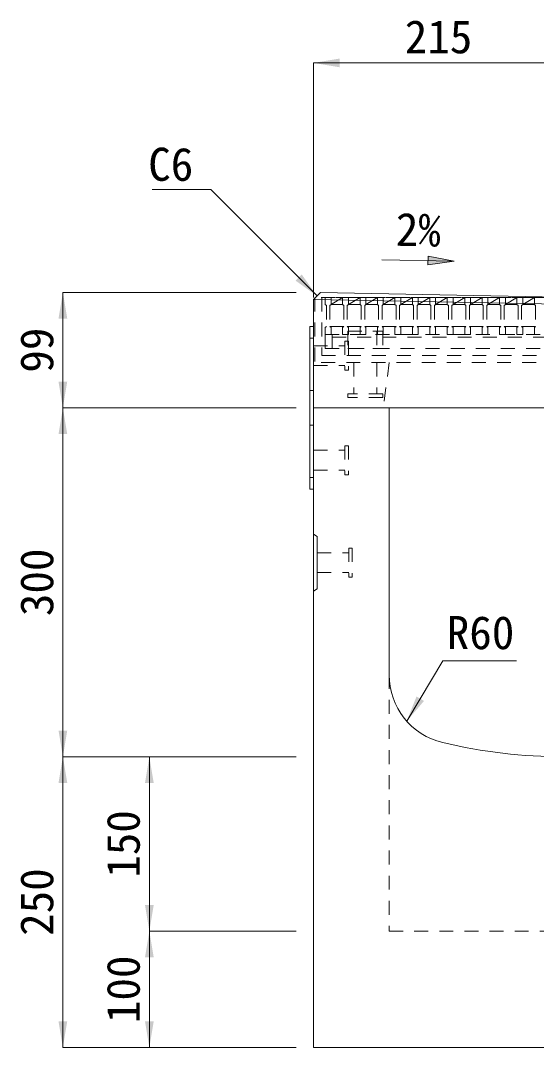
# Model space of a CAD drawing. Units: millimetres at full size, sheet at 1:40. Extents: x 69750 to 116230, y -28801 to 513.
# Drawn here: x 72630 to 73074, y -20137 to -19254 of the extents above; entities that cross this region are included whole.
import ezdxf
from ezdxf.enums import TextEntityAlignment as Align

# ---------------------------------------------------------------- set-up
doc = ezdxf.new("R2010")
doc.units = ezdxf.units.MM
doc.header["$LTSCALE"] = 40
doc.linetypes.add('USER1', pattern=[0.54, 0.3, -0.24])
for name, color, linetype, lineweight in [('インサート', 92, 'USER1', 5), ('グレーチング', 7, 'USER1', 5), ('ジョイントプレート', 7, 'USER1', 9), ('受枠', 3, 'USER1', 9), ('寸法線', 7, 'Continuous', 9), ('引出線', 4, 'Continuous', 9), ('本体', 7, 'Continuous', 20)]:
    doc.layers.add(name, color=color, linetype=linetype, lineweight=lineweight)
doc.styles.add('ＭＳ ゴシック', font='')
doc.styles.get('ＭＳ ゴシック').set_extended_font_data('MS Gothic')

# ---------------------------------------------------------------- blocks, each defined once
blk = doc.blocks.new('filled_arrow')
at = {"color": 0, "linetype": 'Continuous', "lineweight": -2}
blk.add_solid([(7.5, 1.25), (0, 0), (7.5, -1.25)], dxfattribs=at)

msp = doc.modelspace()

# ---------------------------------------------------------------- hatches: boundary and pattern name
at = {"layer": '引出線'}
msp.add_hatch(color=256, dxfattribs=at).paths.add_polyline_path([(72980.39, -19456.45), (72980.24, -19463.94), (73002.81, -19460.65)])

# ---------------------------------------------------------------- linework, layer by layer
at = {"layer": 'インサート'}
for p, q in [((72911.4, -19520.85), (72911.4, -19535.85)), ((72911.4, -19520.85), (72941.4, -19520.85)), ((72936.4, -19520.85), (72936.4, -19535.85)), ((72941.4, -19520.85), (72941.4, -19535.85)), ((72881.91, -19533.35), (72908.91, -19533.35)), ((72908.91, -19529.36), (72908.91, -19554.35)), ((72908.91, -19529.36), (72911.91, -19529.36)), ((72911.91, -19529.36), (72911.91, -19554.35)), ((72911.4, -19535.85), (72941.4, -19535.85)), ((72881.91, -19550.36), (72908.91, -19550.36)), ((72916.4, -19547.85), (72916.4, -19574.85)), ((72936.4, -19547.85), (72936.4, -19574.85)), ((72908.91, -19554.35), (72911.91, -19554.35)), ((72941.4, -19574.85), (72911.4, -19574.85)), ((72911.4, -19577.85), (72911.4, -19574.85)), ((72941.4, -19577.85), (72911.4, -19577.85)), ((72941.4, -19577.85), (72941.4, -19574.85)), ((72908.9, -19619.35), (72908.9, -19644.35)), ((72908.9, -19619.35), (72911.91, -19619.35)), ((72911.91, -19619.35), (72911.91, -19644.35)), ((72881.9, -19623.35), (72908.9, -19623.35)), ((72881.9, -19640.35), (72908.9, -19640.35)), ((72908.9, -19644.35), (72911.91, -19644.35)), ((72912.1, -19707.36), (72912.1, -19732.36)), ((72912.1, -19707.36), (72915.11, -19707.36)), ((72915.11, -19707.36), (72915.11, -19732.36)), ((72885.1, -19711.36), (72885.1, -19728.36)), ((72885.1, -19711.36), (72912.1, -19711.36)), ((72885.1, -19728.36), (72912.1, -19728.36)), ((72912.1, -19732.36), (72915.11, -19732.36))]:
    msp.add_line(p, q, dxfattribs=at)
at = {"layer": 'グレーチング'}
for p, q in [((73301.9, -19491.85), (72891.9, -19491.85)), ((72891.9, -19491.85), (72891.9, -19497.85)), ((72891.9, -19491.85), (72896.9, -19491.85)), ((72891.9, -19497.85), (72892.9, -19498.85)), ((72896.9, -19497.85), (72895.9, -19498.85)), ((72896.9, -19491.85), (72896.9, -19497.85)), ((72896.9, -19497.85), (72906.9, -19491.85)), ((72896.9, -19497.85), (72906.9, -19497.85)), ((72906.9, -19491.85), (72906.9, -19497.85)), ((72906.9, -19491.85), (72911.9, -19491.85)), ((72906.9, -19497.85), (72907.9, -19498.85)), ((72911.9, -19497.85), (72910.9, -19498.85)), ((72911.9, -19491.85), (72911.9, -19497.85)), ((72911.9, -19497.85), (72921.9, -19491.85)), ((72911.9, -19497.85), (72921.9, -19497.85)), ((72921.9, -19491.85), (72921.9, -19497.85)), ((72921.9, -19491.85), (72926.9, -19491.85)), ((72921.9, -19497.85), (72922.9, -19498.85)), ((72926.9, -19497.85), (72925.9, -19498.85)), ((72926.9, -19491.85), (72926.9, -19497.85)), ((72926.9, -19497.85), (72936.9, -19491.85)), ((72926.9, -19497.85), (72936.9, -19497.85)), ((72936.9, -19491.85), (72936.9, -19497.85)), ((72936.9, -19491.85), (72941.9, -19491.85)), ((72936.9, -19497.85), (72937.9, -19498.85)), ((72941.9, -19497.85), (72940.9, -19498.85)), ((72941.9, -19491.85), (72941.9, -19497.85)), ((72941.9, -19497.85), (72951.9, -19491.85)), ((72941.9, -19497.85), (72951.9, -19497.85)), ((72951.9, -19491.85), (72951.9, -19497.85)), ((72951.9, -19491.85), (72956.9, -19491.85)), ((72951.9, -19497.85), (72952.9, -19498.85)), ((72956.9, -19497.85), (72955.9, -19498.85)), ((72956.9, -19491.85), (72956.9, -19497.85)), ((72956.9, -19497.85), (72966.9, -19491.85)), ((72956.9, -19497.85), (72966.9, -19497.85)), ((72966.9, -19491.85), (72971.9, -19491.85)), ((72966.9, -19491.85), (72966.9, -19497.85)), ((72966.9, -19497.85), (72967.9, -19498.85)), ((72971.9, -19497.85), (72970.9, -19498.85)), ((72971.9, -19491.85), (72971.9, -19497.85)), ((72971.9, -19497.85), (72981.9, -19491.85)), ((72971.9, -19497.85), (72981.9, -19497.85)), ((72981.9, -19491.85), (72981.9, -19497.85)), ((72981.9, -19491.85), (72986.9, -19491.85)), ((72981.9, -19497.85), (72982.9, -19498.85)), ((72986.9, -19497.85), (72985.9, -19498.85)), ((72986.9, -19491.85), (72986.9, -19497.85)), ((72986.9, -19497.85), (72996.9, -19491.85)), ((72986.9, -19497.85), (72996.9, -19497.85)), ((72996.9, -19491.85), (73001.9, -19491.85)), ((72996.9, -19491.85), (72996.9, -19497.85)), ((72996.9, -19497.85), (72997.9, -19498.85)), ((73001.9, -19497.85), (73000.9, -19498.85)), ((73001.9, -19491.85), (73001.9, -19497.85)), ((73001.9, -19497.85), (73011.9, -19491.85)), ((73001.9, -19497.85), (73011.9, -19497.85)), ((73011.9, -19491.85), (73016.9, -19491.85)), ((73011.9, -19491.85), (73011.9, -19497.85)), ((73011.9, -19497.85), (73012.9, -19498.85)), ((73016.9, -19497.85), (73015.9, -19498.85)), ((73016.9, -19491.85), (73016.9, -19497.85)), ((73016.9, -19497.85), (73026.9, -19491.85)), ((73016.9, -19497.85), (73026.9, -19497.85)), ((73026.9, -19491.85), (73031.9, -19491.85)), ((73026.9, -19491.85), (73026.9, -19497.85)), ((73026.9, -19497.85), (73027.9, -19498.85)), ((73031.9, -19497.85), (73030.9, -19498.85)), ((73031.9, -19491.85), (73031.9, -19497.85)), ((73031.9, -19497.85), (73041.9, -19491.85)), ((73031.9, -19497.85), (73041.9, -19497.85)), ((73041.9, -19491.85), (73046.9, -19491.85)), ((73041.9, -19491.85), (73041.9, -19497.85)), ((73041.9, -19497.85), (73042.9, -19498.85)), ((73046.9, -19497.85), (73045.9, -19498.85)), ((73046.9, -19491.85), (73046.9, -19497.85)), ((73046.9, -19497.85), (73056.9, -19491.85)), ((73046.9, -19497.85), (73056.9, -19497.85)), ((73056.9, -19491.85), (73061.9, -19491.85)), ((73056.9, -19491.85), (73056.9, -19497.85)), ((73056.9, -19497.85), (73057.9, -19498.85)), ((73061.9, -19497.85), (73060.9, -19498.85)), ((73061.9, -19491.85), (73061.9, -19497.85)), ((73061.9, -19497.85), (73071.9, -19491.85)), ((73061.9, -19497.85), (73071.9, -19497.85)), ((73071.9, -19491.85), (73076.9, -19491.85)), ((73071.9, -19491.85), (73071.9, -19497.85)), ((73071.9, -19497.85), (73072.9, -19498.85)), ((72892.9, -19498.85), (72892.9, -19516.85)), ((72895.9, -19498.85), (72895.9, -19516.85)), ((72907.9, -19498.85), (72907.9, -19516.85)), ((72910.9, -19498.85), (72910.9, -19516.85)), ((72922.9, -19498.85), (72922.9, -19516.85)), ((72925.9, -19498.85), (72925.9, -19516.85)), ((72937.9, -19498.85), (72937.9, -19516.85)), ((72940.9, -19498.85), (72940.9, -19516.85)), ((72952.9, -19498.85), (72952.9, -19516.85)), ((72955.9, -19498.85), (72955.9, -19516.85)), ((72967.9, -19498.85), (72967.9, -19516.85)), ((72970.9, -19498.85), (72970.9, -19516.85)), ((72982.9, -19498.85), (72982.9, -19516.85)), ((72985.9, -19498.85), (72985.9, -19516.85)), ((72997.9, -19498.85), (72997.9, -19516.85)), ((73000.9, -19498.85), (73000.9, -19516.85)), ((73012.9, -19498.85), (73012.9, -19516.85)), ((73015.9, -19498.85), (73015.9, -19516.85)), ((73027.9, -19498.85), (73027.9, -19516.85)), ((73030.9, -19498.85), (73030.9, -19516.85)), ((73042.9, -19498.85), (73042.9, -19516.85)), ((73045.9, -19498.85), (73045.9, -19516.85)), ((73057.9, -19498.85), (73057.9, -19516.85)), ((73060.9, -19498.85), (73060.9, -19516.85)), ((73072.9, -19498.85), (73072.9, -19516.85)), ((72891.9, -19517.85), (72892.9, -19516.85)), ((72891.9, -19523.85), (72891.9, -19517.85)), ((72891.9, -19523.85), (72896.9, -19523.85)), ((72891.9, -19523.85), (72896.9, -19523.85)), ((72896.9, -19523.85), (72892.9, -19523.85)), ((72896.9, -19517.85), (72895.9, -19516.85)), ((72895.9, -19516.85), (72907.9, -19516.85)), ((72896.9, -19523.85), (72896.9, -19517.85)), ((72906.9, -19517.85), (72907.9, -19516.85)), ((72906.9, -19523.85), (72906.9, -19517.85)), ((72906.9, -19523.85), (72911.9, -19523.85)), ((72910.9, -19516.85), (72922.9, -19516.85)), ((72911.9, -19517.85), (72910.9, -19516.85)), ((72911.9, -19523.85), (72911.9, -19517.85)), ((72921.9, -19517.85), (72922.9, -19516.85)), ((72921.9, -19523.85), (72921.9, -19517.85)), ((72921.9, -19523.85), (72926.9, -19523.85)), ((72925.9, -19516.85), (72937.9, -19516.85)), ((72926.9, -19517.85), (72925.9, -19516.85)), ((72926.9, -19523.85), (72926.9, -19517.85)), ((72936.9, -19517.85), (72937.9, -19516.85)), ((72936.9, -19523.85), (72936.9, -19517.85)), ((72936.9, -19523.85), (72941.9, -19523.85)), ((72940.9, -19516.85), (72952.9, -19516.85)), ((72941.9, -19517.85), (72940.9, -19516.85)), ((72941.9, -19523.85), (72941.9, -19517.85)), ((72951.9, -19517.85), (72952.9, -19516.85)), ((72951.9, -19523.85), (72951.9, -19517.85)), ((72951.9, -19523.85), (72956.9, -19523.85)), ((72955.9, -19516.85), (72967.9, -19516.85)), ((72956.9, -19517.85), (72955.9, -19516.85)), ((72956.9, -19523.85), (72956.9, -19517.85)), ((72966.9, -19517.85), (72967.9, -19516.85)), ((72966.9, -19523.85), (72966.9, -19517.85)), ((72966.9, -19523.85), (72971.9, -19523.85)), ((72971.9, -19517.85), (72970.9, -19516.85)), ((72970.9, -19516.85), (72982.9, -19516.85)), ((72971.9, -19523.85), (72971.9, -19517.85)), ((72981.9, -19517.85), (72982.9, -19516.85)), ((72981.9, -19523.85), (72981.9, -19517.85)), ((72981.9, -19523.85), (72986.9, -19523.85)), ((72986.9, -19517.85), (72985.9, -19516.85)), ((72985.9, -19516.85), (72997.9, -19516.85)), ((72986.9, -19523.85), (72986.9, -19517.85)), ((72996.9, -19517.85), (72997.9, -19516.85)), ((72996.9, -19523.85), (72996.9, -19517.85)), ((72996.9, -19523.85), (73001.9, -19523.85)), ((73001.9, -19517.85), (73000.9, -19516.85)), ((73000.9, -19516.85), (73012.9, -19516.85)), ((73001.9, -19523.85), (73001.9, -19517.85)), ((73011.9, -19517.85), (73012.9, -19516.85)), ((73011.9, -19523.85), (73011.9, -19517.85)), ((73011.9, -19523.85), (73016.9, -19523.85)), ((73016.9, -19517.85), (73015.9, -19516.85)), ((73015.9, -19516.85), (73027.9, -19516.85)), ((73016.9, -19523.85), (73016.9, -19517.85)), ((73026.9, -19517.85), (73027.9, -19516.85)), ((73026.9, -19523.85), (73026.9, -19517.85)), ((73026.9, -19523.85), (73031.9, -19523.85)), ((73031.9, -19517.85), (73030.9, -19516.85)), ((73030.9, -19516.85), (73042.9, -19516.85)), ((73031.9, -19523.85), (73031.9, -19517.85)), ((73041.9, -19517.85), (73042.9, -19516.85)), ((73041.9, -19523.85), (73041.9, -19517.85)), ((73041.9, -19523.85), (73046.9, -19523.85)), ((73046.9, -19517.85), (73045.9, -19516.85)), ((73045.9, -19516.85), (73057.9, -19516.85)), ((73046.9, -19523.85), (73046.9, -19517.85)), ((73056.9, -19517.85), (73057.9, -19516.85)), ((73056.9, -19523.85), (73056.9, -19517.85)), ((73056.9, -19523.85), (73061.9, -19523.85)), ((73061.9, -19517.85), (73060.9, -19516.85)), ((73060.9, -19516.85), (73072.9, -19516.85)), ((73061.9, -19523.85), (73061.9, -19517.85)), ((73071.9, -19517.85), (73072.9, -19516.85)), ((73071.9, -19523.85), (73071.9, -19517.85)), ((73071.9, -19523.85), (73076.9, -19523.85))]:
    msp.add_line(p, q, dxfattribs=at)
at = {"layer": 'ジョイントプレート'}
msp.add_line((72881.9, -19526.85), (72878.7, -19526.85), dxfattribs=at)
at = {"layer": 'ジョイントプレート', "lineweight": 5}
for p, q in [((72881.9, -19571.85), (72878.7, -19571.85)), ((72881.9, -19601.85), (72878.7, -19601.85)), ((72881.9, -19646.85), (72878.7, -19646.85))]:
    msp.add_line(p, q, dxfattribs=at)
at = {"layer": 'ジョイントプレート', "linetype": 'Continuous', "lineweight": 5}
msp.add_lwpolyline([(72878.7, -19656.85), (72878.7, -19516.85), (72881.9, -19516.85), (72881.9, -19656.85)], close=True, dxfattribs=at)
at = {"layer": '受枠'}
for p, q in [((73310.9, -19491.85), (72882.9, -19491.85)), ((72882.9, -19491.85), (72882.9, -19547.85)), ((72888.9, -19491.85), (72888.9, -19541.85)), ((72888.9, -19541.85), (73304.9, -19541.85)), ((73310.9, -19547.85), (72882.9, -19547.85))]:
    msp.add_line(p, q, dxfattribs=at)
at = {"layer": '受枠', "lineweight": 5}
for p, q in [((72891.9, -19523.85), (73301.9, -19523.85)), ((72891.9, -19523.85), (72891.9, -19541.85)), ((72897.9, -19523.85), (72897.9, -19535.85)), ((72897.9, -19526.15), (73295.9, -19526.15)), ((72891.9, -19535.85), (73301.9, -19535.85))]:
    msp.add_line(p, q, dxfattribs=at)
at = {"layer": '寸法線'}
for p, q in [((72881.9, -19290.18), (73096.9, -19290.18)), ((72881.9, -19491.86), (72881.9, -19290.18)), ((72666.25, -19487.55), (72666.25, -19586.85)), ((72866.9, -19487.55), (72666.25, -19487.55)), ((72866.9, -19586.85), (72666.25, -19586.85)), ((72666.25, -19586.85), (72666.25, -19886.85)), ((72866.9, -19586.85), (72666.25, -19586.85)), ((72866.9, -19886.85), (72666.25, -19886.85)), ((72666.25, -19886.85), (72666.25, -20136.85)), ((72866.9, -19886.85), (72666.25, -19886.85)), ((72740.64, -20036.85), (72740.64, -19886.85)), ((72866.9, -19886.85), (72740.64, -19886.85)), ((72740.64, -20136.85), (72740.64, -20036.85)), ((72866.9, -20036.85), (72740.64, -20036.85)), ((72866.9, -20036.85), (72740.64, -20036.85)), ((72866.9, -20136.85), (72666.25, -20136.85)), ((72866.9, -20136.85), (72740.64, -20136.85))]:
    msp.add_line(p, q, dxfattribs=at)
at = {"layer": '引出線', "lineweight": 13}
msp.add_line((72940.7, -19459.4), (73002.81, -19460.65), dxfattribs=at)
at = {"layer": '引出線'}
for points in [[(72884.9, -19490.61), (72793.41, -19399.11), (72743.08, -19399.11)], [(72962.09, -19856.23), (72973.67, -19836.93), (72993.16, -19804.45), (73056.43, -19804.45)]]:
    msp.add_lwpolyline(points, dxfattribs=at)
at = {"layer": '引出線', "lineweight": 13}
msp.add_lwpolyline([(72980.39, -19456.45), (72980.24, -19463.94), (73002.81, -19460.65)], close=True, dxfattribs=at)
at = {"layer": '本体'}
for p, q in [((72881.9, -19493.55), (72887.9, -19487.67)), ((72887.9, -19487.67), (73096.9, -19491.85)), ((72881.9, -19493.55), (72881.9, -20136.85)), ((73311.9, -19586.85), (72881.9, -19586.85)), ((72946.9, -19816.33), (72946.9, -19586.85)), ((72881.9, -20136.85), (73311.9, -20136.85))]:
    msp.add_line(p, q, dxfattribs=at)
at = {"layer": '本体', "lineweight": 5}
msp.add_line((72881.9, -19493.55), (73096.9, -19497.85), dxfattribs=at)
at = {"layer": '本体', "linetype": 'USER1', "lineweight": 9}
for p, q in [((72946.9, -19547.85), (72941.9, -19586.85)), ((72946.9, -19816.33), (72946.9, -20036.85)), ((72946.9, -20036.85), (73246.9, -20036.85))]:
    msp.add_line(p, q, dxfattribs=at)
at = {"layer": '本体', "lineweight": 9}
for p, q in [((72881.9, -19695.36), (72885.1, -19697.35)), ((72885.1, -19697.35), (72885.1, -19742.36)), ((72881.9, -19744.36), (72885.1, -19742.36))]:
    msp.add_line(p, q, dxfattribs=at)
at = {"layer": '本体'}
for centre, radius, start, end in [((73006.9, -19816.33), 60, 180, 256.6577), ((73096.9, -19436.85), 450, 256.6577, 283.34224)]:
    msp.add_arc(centre, radius, start, end, dxfattribs=at)

# ---------------------------------------------------------------- block references
at = {"layer": '寸法線', "xscale": 3, "yscale": 3}
msp.add_blockref('filled_arrow', (72881.9, -19290.18), dxfattribs=at)
for p, rotation in [((72666.25, -19487.55), 270), ((72666.25, -19586.85), 90), ((72666.25, -19586.85), 270), ((72666.25, -19886.85), 90), ((72666.25, -19886.85), 270), ((72740.64, -19886.85), 270), ((72740.64, -20036.85), 90), ((72740.64, -20036.85), 270), ((72666.25, -20136.85), 90), ((72740.64, -20136.85), 90)]:
    msp.add_blockref('filled_arrow', p, dxfattribs=dict(at, rotation=rotation))
at = {"layer": '引出線', "xscale": 3, "yscale": 3}
for p, rotation in [((72884.9, -19490.61), 135), ((72962.09, -19856.23), 59)]:
    msp.add_blockref('filled_arrow', p, dxfattribs=dict(at, rotation=rotation))

# ---------------------------------------------------------------- texts
at = {"layer": '寸法線', "style": 'ＭＳ ゴシック'}
msp.add_text('215', height=28.48, dxfattribs=at).set_placement((72989.4, -19267.68), align=Align.MIDDLE_CENTER)
for s, p in [('99', (72643.75, -19537.2)), ('300', (72643.75, -19736.85)), ('150', (72718.14, -19961.85)), ('250', (72643.75, -20011.85)), ('100', (72718.14, -20086.85))]:
    msp.add_text(s, height=28.48, rotation=90, dxfattribs=at).set_placement(p, align=Align.MIDDLE_CENTER)
at = {"layer": '引出線', "style": 'ＭＳ ゴシック'}
msp.add_text('C6', height=28.48, dxfattribs=at).set_placement((72778.41, -19363.11), align=Align.TOP_RIGHT)
msp.add_text('2%', height=28.48, rotation=359, dxfattribs=at).set_placement((72972.03, -19433.52), align=Align.MIDDLE_CENTER)
msp.add_text('R60', height=28.48, dxfattribs=at).set_placement((73025.55, -19780.08), align=Align.MIDDLE_CENTER)

doc.saveas('drawing.dxf')
